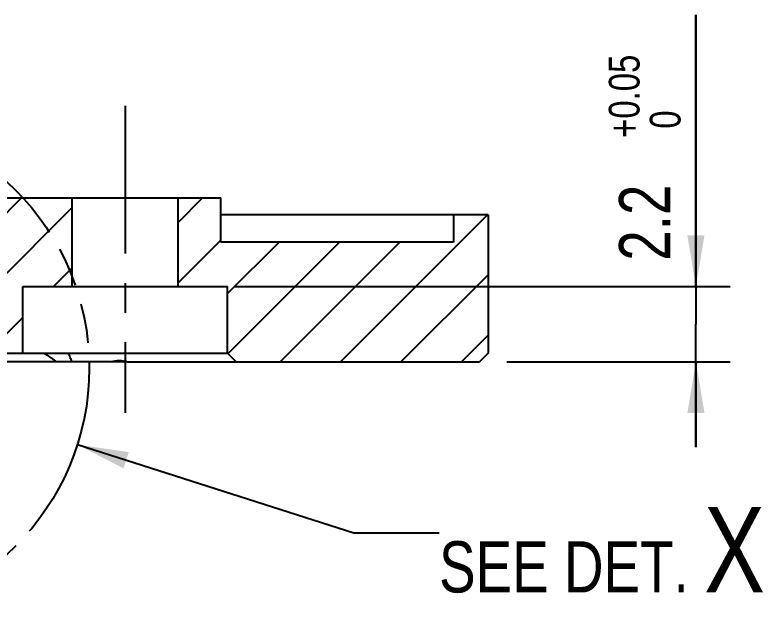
# Model space of a CAD drawing. Header units: millimetres. Extents: x 0 to 420, y 0 to 297.
# Drawn here: x 120.02 to 163.82, y 85.06 to 120.51 of the extents above; entities that cross this region are included whole.
import ezdxf

# ---------------------------------------------------------------- set-up
doc = ezdxf.new("R2010")
doc.units = ezdxf.units.MM
doc.header["$LTSCALE"] = 23.1
doc.linetypes.add('CENTER', pattern=[0.6, 0.375, -0.075, 0.075, -0.075])
doc.linetypes.add('PHANTOM', pattern=[0.8, 0.45, -0.05, 0.1, -0.05, 0.1, -0.05])
doc.layers.get('0').update_dxf_attribs({"linetype": 'CONTINUOUS'})
doc.layers.add('3_ALL_AXES', color=7, linetype='CONTINUOUS')
doc.layers.add('DEFAULT_3', color=7, linetype='PHANTOM')
doc.styles.get("Standard").update_dxf_attribs({"font": 'txt', "width": 0.8})
doc.styles.add('TEXTSTYLE_10', font='txt', dxfattribs={"width": 0.8})
doc.dimstyles.new('DIMSTYLE_7', dxfattribs={"dimtxt": 3, "dimasz": 3, "dimexe": 2, "dimexo": 2, "dimgap": 0.75, "dimtad": 1, "dimdec": 3, "dimlfac": 0.5, "dimdsep": 46, "dimtxsty": 'STANDARD', "dimblk": '_FILLED', "dimblk1": '_FILLED', "dimblk2": '_FILLED', "dimcen": 0.09, "dimadec": 0, "dimazin": 0, "dimtol": 1, "dimtp": 0.05, "dimtfac": 0.6, "dimtdec": 3, "dimtofl": 0, "dimtmove": 0, "dimatfit": 3, "dimldrblk": '_FILLED', "dimfxl": 1, "dimtolj": 1, "dimarcsym": 0})
doc.dimstyles.get("Standard").update_dxf_attribs({"dimtxt": 3, "dimasz": 3, "dimexe": 2, "dimexo": 2, "dimtad": 1, "dimdsep": 46, "dimtxsty": 'STANDARD', "dimblk": '_FILLED', "dimblk1": '_FILLED', "dimblk2": '_FILLED', "dimcen": 0.09, "dimadec": 0, "dimazin": 0, "dimtol": 1, "dimtp": 0.01, "dimtm": 0.01, "dimtfac": 1, "dimtofl": 0, "dimtmove": 0, "dimatfit": 3, "dimldrblk": '_FILLED', "dimfxl": 1, "dimtolj": 1, "dimarcsym": 0})

# ---------------------------------------------------------------- blocks, each defined once
blk = doc.blocks.new('_FILLED')
at = {"color": 0, "linetype": 'BYBLOCK'}
blk.add_solid([(0, 0), (-1, 0.167), (-1, -0.167)], dxfattribs=at)
blk = doc.blocks.new('*D12')
at = {"color": 2, "linetype": 'CONTINUOUS'}
for p, q in [((159.891, 104.594), (159.891, 120.51)), ((159.891, 120.51), (159.891, 102.394)), ((132.892, 104.594), (161.891, 104.594)), ((159.891, 95.194), (159.891, 102.394)), ((148.826, 100.194), (161.891, 100.194)), ((159.891, 100.194), (159.891, 95.194))]:
    blk.add_line(p, q, dxfattribs=at)
at = {"color": 2, "linetype": 'CONTINUOUS', "xscale": 3, "yscale": 3, "zscale": 3}
for p, rotation in [((159.891, 104.594), 270), ((159.891, 100.194), 90)]:
    blk.add_blockref('_FILLED', p, dxfattribs=dict(at, rotation=rotation))
at = {"color": 2, "linetype": 'CONTINUOUS', "width": 0.8}
for s, height, p in [('+0.05', 1.8, (156.591, 113.31)), (' 0', 1.8, (158.991, 113.31)), ('2.2', 3, (158.391, 106.11))]:
    blk.add_text(s, height=height, rotation=90, dxfattribs=at).set_placement(p)

msp = doc.modelspace()

# ---------------------------------------------------------------- hatches: boundary and pattern name
at = {"linetype": 'CONTINUOUS'}
h = msp.add_hatch(dxfattribs=at)
h.set_pattern_fill('A', color=2, scale=2.5, angle=45, style=0, pattern_type=0)
h.set_pattern_definition([(45, (0, 0), (-1.767767, 1.767767), [])])
edge = h.paths.add_edge_path()
edge.add_line((147.2135, 100.1943), (132.97, 100.1943))
edge.add_line((132.4697, 100.6946), (132.97, 100.1943))
edge.add_line((132.4697, 100.6946), (132.4697, 104.5943))
edge.add_line((132.4697, 104.5943), (129.5697, 104.5943))
edge.add_line((129.5697, 104.5943), (129.5697, 109.7943))
edge.add_line((132.069, 109.7943), (129.5697, 109.7943))
edge.add_line((132.069, 107.1943), (132.069, 109.7943))
edge.add_line((145.7036, 107.1943), (132.069, 107.1943))
edge.add_line((145.7036, 108.7943), (145.7036, 107.1943))
edge.add_line((147.7166, 108.7943), (145.7036, 108.7943))
edge.add_line((147.7166, 108.7943), (147.7166, 100.6943))
edge.add_line((147.7166, 100.6943), (147.2135, 100.1943))
edge = h.paths.add_edge_path()
edge.add_line((123.3697, 109.7943), (114.9941, 109.7943))
edge.add_line((123.3697, 104.5943), (123.3697, 109.7943))
edge.add_line((123.3697, 104.5943), (120.4697, 104.5943))
edge.add_line((120.4697, 100.6943), (120.4697, 104.5943))
edge.add_line((120.4697, 100.6943), (114.9941, 100.6943))
edge.add_line((114.9941, 109.7943), (114.9941, 100.6943))
edge = h.paths.add_edge_path()
edge.add_line((114.9941, 109.7943), (114.9941, 100.6943))
edge.add_line((114.9941, 109.7943), (114.9941, 100.6943))
edge = h.paths.add_edge_path()
edge.add_line((109.4941, 112.6945), (109.4941, 101.1941))
edge.add_line((109.4941, 112.6945), (109.9939, 113.1943))
edge.add_line((109.9939, 113.1943), (111.494, 113.1943))
edge.add_line((111.494, 113.1943), (111.9941, 112.6942))
edge.add_line((111.9941, 112.6942), (111.9941, 109.7943))
edge.add_line((114.9941, 109.7943), (111.9941, 109.7943))
edge.add_line((114.9941, 109.7943), (114.9941, 100.6943))
edge.add_line((114.9941, 100.6943), (109.9939, 100.6943))
edge.add_line((109.4941, 101.1941), (109.9939, 100.6943))
edge = h.paths.add_edge_path()
edge.add_line((94.4943, 113.1943), (95.9943, 113.1943))
edge.add_line((96.4941, 112.6945), (95.9943, 113.1943))
edge.add_line((96.4941, 112.6945), (96.4941, 101.1941))
edge.add_line((96.4941, 101.1941), (95.9943, 100.6943))
edge.add_line((95.9943, 100.6943), (90.9941, 100.6943))
edge.add_line((90.9941, 109.7943), (90.9941, 100.6943))
edge.add_line((93.9941, 109.7943), (90.9941, 109.7943))
edge.add_line((93.9941, 112.6942), (93.9941, 109.7943))
edge.add_line((94.4943, 113.1943), (93.9941, 112.6942))
edge = h.paths.add_edge_path()
edge.add_line((90.9941, 109.7943), (90.9941, 100.6943))
edge.add_line((90.9941, 109.7943), (90.9941, 100.6943))
edge = h.paths.add_edge_path()
edge.add_line((58.7748, 100.1943), (73.0183, 100.1943))
edge.add_line((58.7748, 100.1943), (58.2716, 100.6943))
edge.add_line((58.2716, 108.7943), (58.2716, 100.6943))
edge.add_line((58.2716, 108.7943), (60.2846, 108.7943))
edge.add_line((60.2846, 108.7943), (60.2846, 107.1943))
edge.add_line((60.2846, 107.1943), (73.9192, 107.1943))
edge.add_line((73.9192, 107.1943), (73.9192, 109.7943))
edge.add_line((73.9192, 109.7943), (76.4186, 109.7943))
edge.add_line((76.4186, 109.7943), (76.4186, 104.5943))
edge.add_line((73.5186, 104.5943), (76.4186, 104.5943))
edge.add_line((73.5186, 104.5943), (73.5186, 100.6946))
edge.add_line((73.5186, 100.6946), (73.0183, 100.1943))
edge = h.paths.add_edge_path()
edge.add_line((82.6186, 109.7943), (90.9941, 109.7943))
edge.add_line((90.9941, 109.7943), (90.9941, 100.6943))
edge.add_line((85.5186, 100.6943), (90.9941, 100.6943))
edge.add_line((85.5186, 104.5943), (85.5186, 100.6943))
edge.add_line((82.6186, 104.5943), (85.5186, 104.5943))
edge.add_line((82.6186, 109.7943), (82.6186, 104.5943))

# ---------------------------------------------------------------- linework, layer by layer
at = {"color": 7, "linetype": 'CONTINUOUS'}
for p, q in [((111.9941, 109.7943), (132.069, 109.7943)), ((123.3697, 104.5943), (123.3697, 109.7943)), ((129.5697, 104.5943), (129.5697, 109.7943)), ((132.069, 107.1943), (132.069, 109.7943)), ((147.7166, 108.7943), (132.069, 108.7943)), ((145.7036, 108.7943), (145.7036, 107.1943)), ((147.7166, 108.7943), (147.7166, 100.6943)), ((145.7036, 107.1943), (132.069, 107.1943)), ((120.4697, 104.5943), (132.4697, 104.5943)), ((120.4697, 100.6943), (120.4697, 104.5943)), ((132.4697, 100.6946), (132.4697, 104.5943)), ((73.5186, 100.6946), (132.4697, 100.6946)), ((132.4697, 100.6946), (132.97, 100.1943)), ((147.7166, 100.6943), (147.2135, 100.1943)), ((123.3563, 100.1943), (122.4378, 100.1943)), ((126.6044, 100.1943), (147.2135, 100.1943))]:
    msp.add_line(p, q, dxfattribs=at)
for points, knots in [([(121.7265, 100.6946), (121.7862, 100.6538), (122.025, 100.4894), (122.2613, 100.3214), (122.4379, 100.1942)], [0, 0, 0, 0, 0.2494585, 1, 1, 1, 1]), ([(123.3558, 100.1942), (123.3211, 100.2783), (123.254, 100.4452), (123.1868, 100.612), (123.1544, 100.6946)], [0, 0, 0, 0, 0.5059214, 1, 1, 1, 1])]:
    msp.add_open_spline(points, degree=3, knots=knots, dxfattribs=at)
at = {"layer": '3_ALL_AXES', "color": 7, "linetype": 'CENTER'}
msp.add_line((126.4697, 115.1943), (126.4697, 97.1943), dxfattribs=at)
at = {"layer": '3_ALL_AXES', "color": 7, "linetype": 'CONTINUOUS'}
for p, q in [((122.4378, 100.1943), (113.1804, 100.1943)), ((126.5378, 100.1943), (123.3563, 100.1943))]:
    msp.add_line(p, q, dxfattribs=at)
msp.add_open_spline([(125.6505, 100.1943), (125.8046, 100.2449), (126.1284, 100.3005), (126.4528, 100.2455), (126.6044, 100.1943)], degree=3, knots=[0, 0, 0, 0, 0.5032988, 1, 1, 1, 1], dxfattribs=at)
at = {"layer": 'DEFAULT_3', "color": 2, "linetype": 'PHANTOM'}
msp.add_circle((109.6085, 99.8166), 14.7591, dxfattribs=at)

# ---------------------------------------------------------------- texts
at = {"color": 2, "linetype": 'CONTINUOUS', "insert": (144.8502, 91.6742), "char_height": 3, "width": 34.425, "attachment_point": 1, "line_spacing_factor": 0.9, "style": 'TEXTSTYLE_10'}
msp.add_mtext('SEE DET. \\H5.0;X', dxfattribs=at)

# ---------------------------------------------------------------- dimensions: what is measured, and where the dimension line sits
at = {"color": 2, "linetype": 'CONTINUOUS'}
dim = msp.add_linear_dim(base=(159.891, 100.1943), p1=(130.8918, 104.5943), p2=(146.8259, 100.1943), angle=270, dimstyle='DIMSTYLE_7', dxfattribs=at)
dim.commit()
dim.dimension.update_dxf_attribs({"geometry": '*D12', "text_midpoint": (159.891, 113.31), "dimtype": 160})

# ---------------------------------------------------------------- leaders
msp.add_leader([(123.6701, 95.3331), (139.8502, 90.1742), (144.8502, 90.1742)], dimstyle='STANDARD', override={"dimtad": 0}, dxfattribs=at)

doc.saveas('drawing.dxf')
